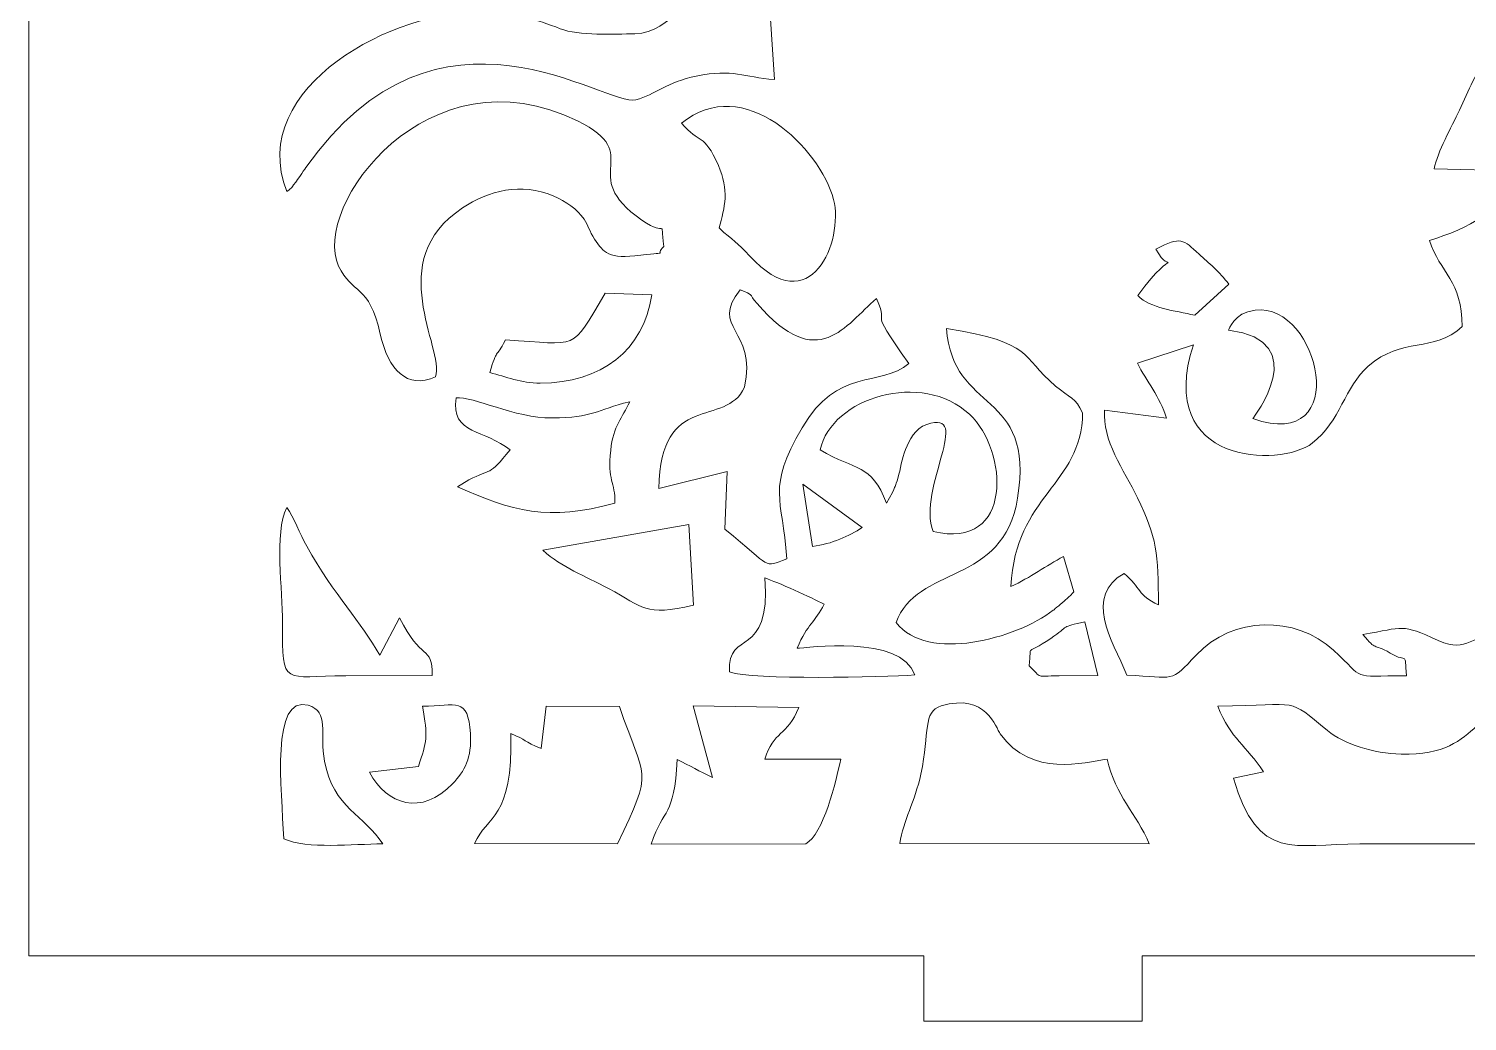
# Model space of a CAD drawing. Header units: millimetres. Extents: x -160 to 119, y -234 to 109.
# Drawn here: x -18 to 47.9, y 16.2 to 61.7 of the extents above; entities that cross this region are included whole.
import ezdxf

# ---------------------------------------------------------------- set-up
doc = ezdxf.new("R2010")
doc.units = ezdxf.units.MM
doc.header["$MEASUREMENT"] = 0
doc.layers.add('layer 1', color=7, linetype='Continuous')

msp = doc.modelspace()

# ---------------------------------------------------------------- linework, layer by layer
at = {"layer": 'layer 1', "color": 250, "lineweight": 20}
msp.add_open_spline([(78.0419, 19.2332), (78.0419, 19.2332), (78.0419, 16.2332), (78.0419, 16.2332), (78.0419, 16.2332), (78.0419, 16.2332), (68.0419, 16.2332), (68.0419, 16.2332), (68.0419, 16.2332), (68.0419, 16.2332), (68.0419, 19.2332), (68.0419, 19.2332), (68.0419, 19.2332), (68.0419, 19.2332), (33.0419, 19.2332), (33.0419, 19.2332), (33.0419, 19.2332), (33.0419, 19.2332), (33.0419, 16.2332), (33.0419, 16.2332), (33.0419, 16.2332), (33.0419, 16.2332), (23.0419, 16.2332), (23.0419, 16.2332), (23.0419, 16.2332), (23.0419, 16.2332), (23.0419, 19.2332), (23.0419, 19.2332), (23.0419, 19.2332), (23.0419, 19.2332), (-17.9581, 19.2332), (-17.9581, 19.2332), (-17.9581, 19.2332), (-17.9581, 19.2332), (-17.9581, 109.2332), (-17.9581, 109.2332), (-17.9581, 109.2332), (-17.9581, 109.2332), (-14.9581, 109.2332), (-14.9581, 109.2332), (-14.9581, 109.2332), (-14.9581, 109.2332), (-14.9581, 64.3332), (-14.9581, 64.3332), (-14.9581, 64.3332), (-14.9581, 64.3332), (-11.9581, 64.3332), (-11.9581, 64.3332), (-11.9581, 64.3332), (-11.9581, 64.3332), (-11.9581, 109.2332), (-11.9581, 109.2332), (-11.9581, 109.2332), (-11.9581, 109.2332), (113.0419, 109.2332), (113.0419, 109.2332), (113.0419, 109.2332), (113.0419, 109.2332), (113.0419, 64.3332), (113.0419, 64.3332), (113.0419, 64.3332), (113.0419, 64.3332), (116.0419, 64.3332), (116.0419, 64.3332), (116.0419, 64.3332), (116.0419, 64.3332), (116.0419, 109.2332), (116.0419, 109.2332), (116.0419, 109.2332), (116.0419, 109.2332), (119.0419, 109.2332), (119.0419, 109.2332), (119.0419, 109.2332), (119.0419, 109.2332), (119.0419, 19.2332), (119.0419, 19.2332), (119.0419, 19.2332), (119.0419, 19.2332), (78.0419, 19.2332), (78.0419, 19.2332)], degree=3, knots=[0, 0, 0, 0, 0.047619, 0.047619, 0.047619, 0.047619, 0.0952381, 0.0952381, 0.0952381, 0.0952381, 0.1428571, 0.1428571, 0.1428571, 0.1428571, 0.1904762, 0.1904762, 0.1904762, 0.1904762, 0.2380952, 0.2380952, 0.2380952, 0.2380952, 0.2857143, 0.2857143, 0.2857143, 0.2857143, 0.3333333, 0.3333333, 0.3333333, 0.3333333, 0.3809524, 0.3809524, 0.3809524, 0.3809524, 0.4285714, 0.4285714, 0.4285714, 0.4285714, 0.4761905, 0.4761905, 0.4761905, 0.4761905, 0.5238095, 0.5238095, 0.5238095, 0.5238095, 0.5714286, 0.5714286, 0.5714286, 0.5714286, 0.6190476, 0.6190476, 0.6190476, 0.6190476, 0.6666667, 0.6666667, 0.6666667, 0.6666667, 0.7142857, 0.7142857, 0.7142857, 0.7142857, 0.7619048, 0.7619048, 0.7619048, 0.7619048, 0.8095238, 0.8095238, 0.8095238, 0.8095238, 0.8571429, 0.8571429, 0.8571429, 0.8571429, 0.9047619, 0.9047619, 0.9047619, 0.9047619, 1, 1, 1, 1], dxfattribs=at)
at = {"layer": 'layer 1', "color": 7, "lineweight": 9}
for points, knots in [([(-6.1418, 54.2388), (-5.7984, 54.5178), (-6.0591, 54.2566), (-5.7268, 54.6736), (-5.7268, 54.6736), (-5.6608, 54.7563), (-5.3928, 55.1535), (-5.2678, 55.3324), (-5.2678, 55.3324), (0.7948, 64.0139), (8.5066, 58.065), (9.8446, 58.4387), (9.8446, 58.4387), (10.7356, 58.6876), (11.2863, 59.2512), (12.6142, 59.5269), (12.6142, 59.5269), (14.3162, 59.8804), (14.7615, 59.4739), (16.198, 59.3708), (16.198, 59.3708), (16.198, 59.3708), (15.9262, 63.5256), (15.9262, 63.5256), (15.9262, 63.5256), (11.8916, 63.6646), (11.5716, 61.4928), (9.802, 61.4654), (9.802, 61.4654), (8.8656, 61.4508), (7.2314, 61.3617), (6.3852, 61.6978), (6.3852, 61.6978), (5.3155, 62.1227), (4.1888, 62.4363), (2.7754, 62.473), (2.7754, 62.473), (-1.083, 62.5736), (-8.0193, 59.088), (-6.1418, 54.2388)], [0, 0, 0, 0, 0.0909091, 0.0909091, 0.0909091, 0.0909091, 0.1818182, 0.1818182, 0.1818182, 0.1818182, 0.2727273, 0.2727273, 0.2727273, 0.2727273, 0.3636364, 0.3636364, 0.3636364, 0.3636364, 0.4545455, 0.4545455, 0.4545455, 0.4545455, 0.5454545, 0.5454545, 0.5454545, 0.5454545, 0.6363636, 0.6363636, 0.6363636, 0.6363636, 0.7272727, 0.7272727, 0.7272727, 0.7272727, 0.8181818, 0.8181818, 0.8181818, 0.8181818, 1, 1, 1, 1]), ([(0.6746, 45.7506), (1.0791, 47.0892), (-1.7487, 51.0613), (1.9033, 53.4867), (1.9033, 53.4867), (3.1007, 54.2819), (4.6005, 54.6685), (6.0671, 54.0393), (6.0671, 54.0393), (6.6519, 53.7884), (7.1661, 53.4181), (7.4744, 52.9734), (7.4744, 52.9734), (7.6847, 52.6698), (7.7033, 52.4353), (7.9559, 52.0584), (7.9559, 52.0584), (8.3733, 51.4359), (8.5804, 51.1321), (10.0728, 51.3238), (10.0728, 51.3238), (11.5218, 51.5098), (10.6386, 51.2719), (11.1347, 51.7215), (11.1347, 51.7215), (10.9274, 53.1749), (11.3496, 52.0647), (10.1239, 52.9231), (10.1239, 52.9231), (7.0595, 55.0689), (10.3561, 55.9036), (7.18, 57.4706), (7.18, 57.4706), (0.3314, 60.8494), (-5.0342, 53.5547), (-3.7698, 50.8264), (-3.7698, 50.8264), (-3.1671, 49.5262), (-2.3626, 50.0192), (-1.8562, 47.7121), (-1.8562, 47.7121), (-1.4966, 46.0739), (-0.6359, 45.1613), (0.6746, 45.7506)], [0, 0, 0, 0, 0.0833333, 0.0833333, 0.0833333, 0.0833333, 0.1666667, 0.1666667, 0.1666667, 0.1666667, 0.25, 0.25, 0.25, 0.25, 0.3333333, 0.3333333, 0.3333333, 0.3333333, 0.4166667, 0.4166667, 0.4166667, 0.4166667, 0.5, 0.5, 0.5, 0.5, 0.5833333, 0.5833333, 0.5833333, 0.5833333, 0.6666667, 0.6666667, 0.6666667, 0.6666667, 0.75, 0.75, 0.75, 0.75, 0.8333333, 0.8333333, 0.8333333, 0.8333333, 1, 1, 1, 1]), ([(32.3403, 32.0885), (34.5677, 31.9732), (34.3086, 31.7157), (35.5132, 33.0081), (35.5132, 33.0081), (37.1747, 34.7908), (40.0573, 34.8308), (41.8019, 33.2325), (41.8019, 33.2325), (43.3436, 31.8199), (42.4649, 32.0633), (45.1394, 32.0544), (45.1394, 32.0544), (45.0514, 33.2378), (45.23, 32.6009), (44.3974, 33.0946), (44.3974, 33.0946), (43.5481, 33.5984), (43.8185, 33.1392), (43.1419, 33.9488), (43.1419, 33.9488), (45.0681, 34.2721), (44.8656, 34.4546), (46.5904, 33.6797), (46.5904, 33.6797), (48.0815, 33.0098), (47.803, 34.0923), (50.2084, 33.9275), (50.2084, 33.9275), (49.8165, 32.4281), (50.2745, 34.0348), (49.6651, 32.9103), (49.6651, 32.9103), (49.2762, 32.1929), (49.3476, 33.0197), (49.3802, 32.115), (49.3802, 32.115), (49.3802, 32.115), (51.8719, 32.0474), (51.8719, 32.0474), (51.8719, 32.0474), (51.7788, 33.2649), (51.2968, 32.9253), (51.0375, 33.8926), (51.0375, 33.8926), (52.1616, 33.8914), (52.1492, 33.9462), (53.0614, 33.6604), (53.0614, 33.6604), (55.8907, 32.7742), (53.7328, 34.7757), (58.1631, 33.9147), (58.1631, 33.9147), (57.4612, 33.0902), (56.3747, 33.2593), (56.0868, 32.0808), (56.0868, 32.0808), (60.7322, 31.9386), (57.9326, 34.2876), (62.7269, 34.2921), (62.7269, 34.2921), (66.9402, 34.2961), (64.0016, 31.9839), (68.8165, 32.0752), (68.8165, 32.0752), (69.1649, 32.5434), (69.6663, 33.8315), (69.8432, 34.4238), (69.8432, 34.4238), (70.212, 35.6584), (70.0539, 35.8788), (69.2087, 36.7598), (69.2087, 36.7598), (68.7781, 36.4917), (67.6197, 35.521), (67.486, 35.2461), (67.486, 35.2461), (66.8035, 40.0134), (70.4087, 41.7641), (69.8618, 44.2139), (69.8618, 44.2139), (69.8618, 44.2139), (67.0861, 43.8481), (67.0861, 43.8481), (67.0861, 43.8481), (67.4954, 45.035), (68.0185, 45.3314), (68.3988, 46.4348), (68.3988, 46.4348), (68.3988, 46.4348), (65.8325, 47.2895), (65.8325, 47.2895), (65.8325, 47.2895), (66.4562, 45.2875), (66.4324, 43.8939), (64.8394, 42.7341), (64.8394, 42.7341), (60.8535, 39.8319), (58.7993, 45.5562), (57.6717, 46.4289), (57.6717, 46.4289), (56.2645, 47.5178), (53.7804, 46.9817), (53.4331, 48.2158), (53.4331, 48.2158), (53.4361, 49.4374), (54.6081, 50.9382), (55.069, 51.9036), (55.069, 51.9036), (53.2488, 52.7469), (51.6598, 53.1225), (51.157, 55.136), (51.157, 55.136), (51.157, 55.136), (54.8427, 55.2038), (54.8427, 55.2038), (54.8427, 55.2038), (54.7415, 56.6263), (53.0636, 59.0856), (52.4771, 60.4443), (52.4771, 60.4443), (51.6209, 59.9906), (51.3815, 58.9717), (50.5736, 58.2236), (50.5736, 58.2236), (49.8829, 58.9509), (49.7354, 59.6523), (48.9532, 60.4581), (48.9532, 60.4581), (48.3403, 59.8199), (47.9729, 58.8291), (47.5709, 57.9735), (47.5709, 57.9735), (47.1829, 57.1476), (46.5835, 56.0975), (46.4063, 55.2716), (46.4063, 55.2716), (46.4063, 55.2716), (50.0895, 55.1864), (50.0895, 55.1864), (50.0895, 55.1864), (49.5812, 53.3298), (47.9892, 52.5558), (46.1934, 51.9962), (46.1934, 51.9962), (46.6707, 50.5355), (47.7095, 50.135), (47.6866, 48.0498), (47.6866, 48.0498), (46.4015, 46.847), (44.9329, 47.5916), (43.3944, 46.2456), (43.3944, 46.2456), (42.3044, 45.2917), (42.1237, 43.7045), (40.8281, 42.7127), (40.8281, 42.7127), (39.3553, 41.5853), (33.5984, 41.6964), (35.3841, 47.2231), (35.3841, 47.2231), (35.3841, 47.2231), (32.8179, 46.3721), (32.8179, 46.3721), (32.8179, 46.3721), (33.2315, 45.5641), (33.8457, 44.842), (34.1496, 43.8562), (34.1496, 43.8562), (34.1496, 43.8562), (31.3135, 44.2316), (31.3135, 44.2316), (31.3135, 44.2316), (31.1974, 42.8405), (32.1969, 41.4897), (32.8218, 40.2142), (32.8218, 40.2142), (33.7126, 38.3957), (33.7842, 37.6482), (33.7795, 35.3015), (33.7795, 35.3015), (32.8236, 35.7659), (32.9929, 36.0641), (32.2087, 36.7463), (32.2087, 36.7463), (30.3669, 35.6907), (31.6252, 33.7529), (32.3403, 32.0885)], [0, 0, 0, 0, 0.0208333, 0.0208333, 0.0208333, 0.0208333, 0.0416667, 0.0416667, 0.0416667, 0.0416667, 0.0625, 0.0625, 0.0625, 0.0625, 0.0833333, 0.0833333, 0.0833333, 0.0833333, 0.1041667, 0.1041667, 0.1041667, 0.1041667, 0.125, 0.125, 0.125, 0.125, 0.1458333, 0.1458333, 0.1458333, 0.1458333, 0.1666667, 0.1666667, 0.1666667, 0.1666667, 0.1875, 0.1875, 0.1875, 0.1875, 0.2083333, 0.2083333, 0.2083333, 0.2083333, 0.2291667, 0.2291667, 0.2291667, 0.2291667, 0.25, 0.25, 0.25, 0.25, 0.2708333, 0.2708333, 0.2708333, 0.2708333, 0.2916667, 0.2916667, 0.2916667, 0.2916667, 0.3125, 0.3125, 0.3125, 0.3125, 0.3333333, 0.3333333, 0.3333333, 0.3333333, 0.3541667, 0.3541667, 0.3541667, 0.3541667, 0.375, 0.375, 0.375, 0.375, 0.3958333, 0.3958333, 0.3958333, 0.3958333, 0.4166667, 0.4166667, 0.4166667, 0.4166667, 0.4375, 0.4375, 0.4375, 0.4375, 0.4583333, 0.4583333, 0.4583333, 0.4583333, 0.4791667, 0.4791667, 0.4791667, 0.4791667, 0.5, 0.5, 0.5, 0.5, 0.5208333, 0.5208333, 0.5208333, 0.5208333, 0.5416667, 0.5416667, 0.5416667, 0.5416667, 0.5625, 0.5625, 0.5625, 0.5625, 0.5833333, 0.5833333, 0.5833333, 0.5833333, 0.6041667, 0.6041667, 0.6041667, 0.6041667, 0.625, 0.625, 0.625, 0.625, 0.6458333, 0.6458333, 0.6458333, 0.6458333, 0.6666667, 0.6666667, 0.6666667, 0.6666667, 0.6875, 0.6875, 0.6875, 0.6875, 0.7083333, 0.7083333, 0.7083333, 0.7083333, 0.7291667, 0.7291667, 0.7291667, 0.7291667, 0.75, 0.75, 0.75, 0.75, 0.7708333, 0.7708333, 0.7708333, 0.7708333, 0.7916667, 0.7916667, 0.7916667, 0.7916667, 0.8125, 0.8125, 0.8125, 0.8125, 0.8333333, 0.8333333, 0.8333333, 0.8333333, 0.8541667, 0.8541667, 0.8541667, 0.8541667, 0.875, 0.875, 0.875, 0.875, 0.8958333, 0.8958333, 0.8958333, 0.8958333, 0.9166667, 0.9166667, 0.9166667, 0.9166667, 0.9375, 0.9375, 0.9375, 0.9375, 0.9583333, 0.9583333, 0.9583333, 0.9583333, 1, 1, 1, 1]), ([(13.6567, 52.5688), (14.3099, 51.9639), (14.484, 51.9323), (15.0584, 51.2962), (15.0584, 51.2962), (17.8452, 48.2106), (19.3883, 51.9962), (18.9003, 53.874), (18.9003, 53.874), (18.2898, 56.2228), (14.7752, 59.7051), (11.9411, 57.3702), (11.9411, 57.3702), (12.7717, 56.3859), (12.9446, 56.9784), (13.6278, 55.4292), (13.6278, 55.4292), (14.1243, 54.3034), (13.9306, 53.5196), (13.6567, 52.5688)], [0, 0, 0, 0, 0.1666667, 0.1666667, 0.1666667, 0.1666667, 0.3333333, 0.3333333, 0.3333333, 0.3333333, 0.5, 0.5, 0.5, 0.5, 0.6666667, 0.6666667, 0.6666667, 0.6666667, 1, 1, 1, 1]), ([(35.4495, 48.5733), (35.4495, 48.5733), (37.006, 49.9913), (37.006, 49.9913), (37.006, 49.9913), (36.5885, 50.5533), (36.071, 50.9819), (35.6449, 51.3705), (35.6449, 51.3705), (34.9041, 52.046), (34.8203, 52.2013), (33.6699, 51.6054), (33.6699, 51.6054), (34.3579, 50.2223), (34.7191, 52.0248), (32.831, 49.4701), (32.831, 49.4701), (33.4385, 48.8735), (34.5098, 48.7906), (35.4495, 48.5733)], [0, 0, 0, 0, 0.1666667, 0.1666667, 0.1666667, 0.1666667, 0.3333333, 0.3333333, 0.3333333, 0.3333333, 0.5, 0.5, 0.5, 0.5, 0.6666667, 0.6666667, 0.6666667, 0.6666667, 1, 1, 1, 1]), ([(5.4713, 45.4627), (8.2268, 45.4543), (10.2275, 46.9814), (10.5729, 49.5089), (10.5729, 49.5089), (10.5729, 49.5089), (8.4426, 49.5792), (8.4426, 49.5792), (8.4426, 49.5792), (6.8241, 46.8445), (7.3015, 47.2646), (3.8723, 47.4389), (3.8723, 47.4389), (3.4107, 46.5267), (3.5013, 47.1219), (3.1635, 45.9467), (3.1635, 45.9467), (3.8975, 45.7571), (4.5971, 45.4653), (5.4713, 45.4627)], [0, 0, 0, 0, 0.1666667, 0.1666667, 0.1666667, 0.1666667, 0.3333333, 0.3333333, 0.3333333, 0.3333333, 0.5, 0.5, 0.5, 0.5, 0.6666667, 0.6666667, 0.6666667, 0.6666667, 1, 1, 1, 1]), ([(14.023, 41.4154), (14.023, 41.4154), (13.922, 38.7721), (13.922, 38.7721), (13.922, 38.7721), (16.1876, 36.9435), (15.6133, 37.0175), (16.7668, 37.4097), (16.7668, 37.4097), (16.5627, 40.3122), (15.8184, 40.5547), (17.4612, 43.4159), (17.4612, 43.4159), (19.0528, 46.1877), (21.0267, 45.2757), (22.3554, 46.3552), (22.3554, 46.3552), (20.2773, 49.287), (21.5679, 47.7979), (20.8656, 49.3342), (20.8656, 49.3342), (19.4448, 48.1383), (18.2024, 45.8671), (15.3991, 49.1071), (15.3991, 49.1071), (14.9802, 49.5913), (15.2742, 49.4919), (14.617, 49.729), (14.617, 49.729), (13.1983, 47.943), (15.4108, 47.9896), (14.8202, 45.2706), (14.8202, 45.2706), (13.9588, 43.3813), (10.9666, 45.1339), (10.9052, 40.6366), (10.9052, 40.6366), (10.9052, 40.6366), (14.023, 41.4154), (14.023, 41.4154)], [0, 0, 0, 0, 0.0909091, 0.0909091, 0.0909091, 0.0909091, 0.1818182, 0.1818182, 0.1818182, 0.1818182, 0.2727273, 0.2727273, 0.2727273, 0.2727273, 0.3636364, 0.3636364, 0.3636364, 0.3636364, 0.4545455, 0.4545455, 0.4545455, 0.4545455, 0.5454545, 0.5454545, 0.5454545, 0.5454545, 0.6363636, 0.6363636, 0.6363636, 0.6363636, 0.7272727, 0.7272727, 0.7272727, 0.7272727, 0.8181818, 0.8181818, 0.8181818, 0.8181818, 1, 1, 1, 1]), ([(38.1038, 43.8397), (42.7133, 42.2136), (41.1727, 49.1485), (38.207, 48.8059), (38.207, 48.8059), (37.2377, 48.6939), (36.9947, 47.8924), (36.994, 47.8914), (36.994, 47.8914), (40.9203, 47.4103), (38.1045, 43.8412), (38.1038, 43.8397)], [0, 0, 0, 0, 0.25, 0.25, 0.25, 0.25, 0.5, 0.5, 0.5, 0.5, 1, 1, 1, 1]), ([(29.9071, 35.9049), (29.9071, 35.9049), (29.4292, 37.5176), (29.4292, 37.5176), (29.4292, 37.5176), (28.6456, 37.1091), (27.9215, 36.5561), (27.028, 36.1466), (27.028, 36.1466), (27.2346, 40.3575), (30.2532, 40.7645), (30.3103, 44.0957), (30.3103, 44.0957), (29.9803, 44.8096), (29.729, 44.7841), (29.0728, 45.3304), (29.0728, 45.3304), (27.3975, 46.7248), (28.1631, 47.3037), (24.0734, 47.9675), (24.0734, 47.9675), (24.3534, 44.0273), (28.1418, 45.211), (27.331, 40.1916), (27.331, 40.1916), (26.6796, 36.1584), (22.6783, 37.1223), (21.7697, 34.4928), (21.7697, 34.4928), (23.2127, 32.6364), (27.2767, 33.7601), (28.9637, 35.0557), (28.9637, 35.0557), (29.0187, 35.0979), (29.4171, 35.4396), (29.4287, 35.4499), (29.4287, 35.4499), (29.7212, 35.7117), (29.6802, 35.6677), (29.9071, 35.9049)], [0, 0, 0, 0, 0.0909091, 0.0909091, 0.0909091, 0.0909091, 0.1818182, 0.1818182, 0.1818182, 0.1818182, 0.2727273, 0.2727273, 0.2727273, 0.2727273, 0.3636364, 0.3636364, 0.3636364, 0.3636364, 0.4545455, 0.4545455, 0.4545455, 0.4545455, 0.5454545, 0.5454545, 0.5454545, 0.5454545, 0.6363636, 0.6363636, 0.6363636, 0.6363636, 0.7272727, 0.7272727, 0.7272727, 0.7272727, 0.8181818, 0.8181818, 0.8181818, 0.8181818, 1, 1, 1, 1]), ([(21.3309, 39.9619), (21.3309, 39.9619), (21.5975, 40.447), (21.5975, 40.447), (21.5975, 40.447), (21.791, 40.9079), (21.6974, 40.6119), (21.8583, 41.1492), (21.8583, 41.1492), (21.9612, 41.4927), (22.0309, 42.0157), (22.1976, 42.4157), (22.1976, 42.4157), (22.3814, 42.8571), (22.6139, 43.3797), (23.1778, 43.5718), (23.1778, 43.5718), (25.3189, 44.3011), (22.7298, 40.6333), (23.4577, 38.6643), (23.4577, 38.6643), (27.1808, 37.7958), (26.8951, 42.3743), (25.1291, 44.0346), (25.1291, 44.0346), (22.9659, 46.0685), (18.8003, 44.8017), (18.2851, 42.4011), (18.2851, 42.4011), (19.9469, 41.4205), (20.6065, 41.8129), (21.3309, 39.9619)], [0, 0, 0, 0, 0.1111111, 0.1111111, 0.1111111, 0.1111111, 0.2222222, 0.2222222, 0.2222222, 0.2222222, 0.3333333, 0.3333333, 0.3333333, 0.3333333, 0.4444444, 0.4444444, 0.4444444, 0.4444444, 0.5555556, 0.5555556, 0.5555556, 0.5555556, 0.6666667, 0.6666667, 0.6666667, 0.6666667, 0.7777778, 0.7777778, 0.7777778, 0.7777778, 1, 1, 1, 1]), ([(4.0832, 42.4011), (3.0978, 41.1703), (3.216, 41.5583), (2.1953, 41.0326), (2.1953, 41.0326), (2.1953, 41.0326), (1.684, 40.7174), (1.684, 40.7174), (1.684, 40.7174), (4.1485, 39.5851), (5.8446, 39.1257), (8.8906, 39.9682), (8.8906, 39.9682), (8.9027, 40.9651), (8.5348, 40.9651), (8.6938, 42.3911), (8.6938, 42.3911), (8.822, 43.541), (9.2161, 43.8428), (9.5639, 44.6124), (9.5639, 44.6124), (8.0056, 44.2259), (7.9103, 43.8769), (6.0115, 43.8669), (6.0115, 43.8669), (4.2799, 43.8584), (2.4009, 44.8746), (1.6155, 44.7817), (1.6155, 44.7817), (1.3305, 43.1046), (2.9906, 43.3417), (4.0832, 42.4011)], [0, 0, 0, 0, 0.1111111, 0.1111111, 0.1111111, 0.1111111, 0.2222222, 0.2222222, 0.2222222, 0.2222222, 0.3333333, 0.3333333, 0.3333333, 0.3333333, 0.4444444, 0.4444444, 0.4444444, 0.4444444, 0.5555556, 0.5555556, 0.5555556, 0.5555556, 0.6666667, 0.6666667, 0.6666667, 0.6666667, 0.7777778, 0.7777778, 0.7777778, 0.7777778, 1, 1, 1, 1]), ([(17.9374, 37.9842), (18.8339, 38.0931), (19.6034, 38.46), (20.2136, 38.8461), (20.2136, 38.8461), (20.2136, 38.8461), (17.4939, 40.8332), (17.4939, 40.8332), (17.4939, 40.8332), (17.4939, 40.8332), (17.9374, 37.9842), (17.9374, 37.9842)], [0, 0, 0, 0, 0.25, 0.25, 0.25, 0.25, 0.5, 0.5, 0.5, 0.5, 1, 1, 1, 1]), ([(-3.441, 32.0569), (-3.441, 32.0569), (0.5195, 32.0671), (0.5195, 32.0671), (0.5195, 32.0671), (0.5421, 33.4919), (-0.0176, 32.7153), (-0.9714, 34.719), (-0.9714, 34.719), (-0.9714, 34.719), (-1.8766, 33), (-1.8766, 33), (-1.8766, 33), (-2.7328, 34.5185), (-3.9501, 35.7314), (-5.2274, 37.9906), (-5.2274, 37.9906), (-5.5472, 38.5561), (-5.8057, 39.3224), (-6.1418, 39.7635), (-6.1418, 39.7635), (-6.7261, 38.5916), (-6.318, 35.9754), (-6.3383, 34.4786), (-6.3383, 34.4786), (-6.3791, 31.4695), (-6.2551, 32.0627), (-3.441, 32.0569)], [0, 0, 0, 0, 0.125, 0.125, 0.125, 0.125, 0.25, 0.25, 0.25, 0.25, 0.375, 0.375, 0.375, 0.375, 0.5, 0.5, 0.5, 0.5, 0.625, 0.625, 0.625, 0.625, 0.75, 0.75, 0.75, 0.75, 1, 1, 1, 1]), ([(12.481, 35.2923), (12.481, 35.2923), (12.2795, 38.988), (12.2795, 38.988), (12.2795, 38.988), (12.2795, 38.988), (5.5901, 37.8052), (5.5901, 37.8052), (5.5901, 37.8052), (6.4791, 37.0141), (7.4779, 36.6451), (8.5886, 36.0566), (8.5886, 36.0566), (10.2389, 35.1824), (10.2216, 34.7719), (12.481, 35.2923)], [0, 0, 0, 0, 0.2, 0.2, 0.2, 0.2, 0.4, 0.4, 0.4, 0.4, 0.6, 0.6, 0.6, 0.6, 1, 1, 1, 1]), ([(22.62, 32.093), (21.9968, 33.9689), (17.6095, 33.3219), (17.2312, 33.3156), (17.2312, 33.3156), (17.7291, 34.4676), (18.0524, 34.4887), (18.4646, 35.3401), (18.4646, 35.3401), (17.9031, 35.6292), (16.3276, 36.3541), (15.7605, 36.5363), (15.7605, 36.5363), (16.0321, 32.7369), (14.0094, 34.2567), (14.1437, 32.2333), (14.1437, 32.2333), (15.153, 31.8491), (21.1796, 32.0034), (22.62, 32.093)], [0, 0, 0, 0, 0.1666667, 0.1666667, 0.1666667, 0.1666667, 0.3333333, 0.3333333, 0.3333333, 0.3333333, 0.5, 0.5, 0.5, 0.5, 0.6666667, 0.6666667, 0.6666667, 0.6666667, 1, 1, 1, 1]), ([(29.2378, 32.0566), (29.2378, 32.0566), (31.0076, 32.072), (31.0076, 32.072), (31.0076, 32.072), (31.0076, 32.072), (30.4109, 34.5321), (30.4109, 34.5321), (30.4109, 34.5321), (29.2795, 34.2656), (29.7322, 34.3788), (28.8472, 33.7673), (28.8472, 33.7673), (27.6413, 32.9342), (27.9896, 33.6056), (27.8602, 32.5157), (27.8602, 32.5157), (28.5058, 31.9055), (28.0819, 32.0562), (29.2378, 32.0566)], [0, 0, 0, 0, 0.1666667, 0.1666667, 0.1666667, 0.1666667, 0.3333333, 0.3333333, 0.3333333, 0.3333333, 0.5, 0.5, 0.5, 0.5, 0.6666667, 0.6666667, 0.6666667, 0.6666667, 1, 1, 1, 1]), ([(-6.2795, 24.5903), (-5.2142, 24.1034), (-3.1108, 24.3548), (-1.7479, 24.3569), (-1.7479, 24.3569), (-2.5613, 25.6557), (-4.0151, 25.9938), (-4.4145, 28.1427), (-4.4145, 28.1427), (-4.6515, 29.4183), (-4.1657, 30.4202), (-5.1586, 30.7048), (-5.1586, 30.7048), (-6.8847, 31.1995), (-6.3759, 26.865), (-6.2795, 24.5903)], [0, 0, 0, 0, 0.2, 0.2, 0.2, 0.2, 0.4, 0.4, 0.4, 0.4, 0.6, 0.6, 0.6, 0.6, 1, 1, 1, 1]), ([(0.0727, 30.658), (0.3283, 29.2699), (0.2861, 29.0396), (-0.1117, 27.9089), (-0.1117, 27.9089), (-0.1117, 27.9089), (-2.3531, 27.6376), (-2.3531, 27.6376), (-2.3531, 27.6376), (-1.5595, 26.1364), (0.0324, 25.6309), (1.4547, 27.1124), (1.4547, 27.1124), (2.0014, 27.6818), (2.3445, 28.3018), (2.2685, 29.4189), (2.2685, 29.4189), (2.155, 31.0867), (1.6475, 30.7018), (0.0727, 30.658)], [0, 0, 0, 0, 0.1666667, 0.1666667, 0.1666667, 0.1666667, 0.3333333, 0.3333333, 0.3333333, 0.3333333, 0.5, 0.5, 0.5, 0.5, 0.6666667, 0.6666667, 0.6666667, 0.6666667, 1, 1, 1, 1]), ([(33.3616, 24.3625), (32.7747, 25.761), (31.8136, 26.5318), (31.4356, 28.2364), (31.4356, 28.2364), (30.3726, 28.0966), (27.9888, 27.3672), (26.5361, 29.3968), (26.5361, 29.3968), (26.3399, 29.671), (25.8926, 31.2959), (23.8363, 30.6761), (23.8363, 30.6761), (22.9637, 30.413), (23.3171, 29.4963), (22.9012, 27.5564), (22.9012, 27.5564), (22.622, 26.2538), (22.1053, 25.4607), (21.9395, 24.3702), (21.9395, 24.3702), (21.9395, 24.3702), (33.3616, 24.3625), (33.3616, 24.3625)], [0, 0, 0, 0, 0.1428571, 0.1428571, 0.1428571, 0.1428571, 0.2857143, 0.2857143, 0.2857143, 0.2857143, 0.4285714, 0.4285714, 0.4285714, 0.4285714, 0.5714286, 0.5714286, 0.5714286, 0.5714286, 0.7142857, 0.7142857, 0.7142857, 0.7142857, 1, 1, 1, 1]), ([(38.5966, 27.6643), (38.5966, 27.6643), (37.2168, 27.3654), (37.2168, 27.3654), (37.2168, 27.3654), (38.353, 23.4979), (39.9795, 24.3564), (43.0116, 24.3572), (43.0116, 24.3572), (43.0116, 24.3572), (60.2962, 24.3582), (60.2962, 24.3582), (60.2962, 24.3582), (61.6776, 24.3584), (62.3954, 23.5876), (64.01, 27.1494), (64.01, 27.1494), (63.2599, 27.6662), (63.3965, 27.2019), (62.5584, 27.615), (62.5584, 27.615), (62.8471, 27.8289), (64.4638, 29.9005), (64.8008, 30.6532), (64.8008, 30.6532), (57.6258, 30.7004), (61.7962, 29.8999), (57.9508, 28.7635), (57.9508, 28.7635), (53.5001, 27.4481), (53.2125, 30.2603), (51.381, 30.621), (51.381, 30.621), (47.9842, 31.2898), (48.8724, 28.3587), (44.9006, 28.4662), (44.9006, 28.4662), (43.6224, 28.5008), (42.2778, 28.9337), (41.5288, 29.544), (41.5288, 29.544), (39.6097, 31.1075), (40.4133, 30.7003), (36.4978, 30.6708), (36.4978, 30.6708), (37.1142, 29.1225), (37.8008, 28.8718), (38.5966, 27.6643)], [0, 0, 0, 0, 0.0769231, 0.0769231, 0.0769231, 0.0769231, 0.1538462, 0.1538462, 0.1538462, 0.1538462, 0.2307692, 0.2307692, 0.2307692, 0.2307692, 0.3076923, 0.3076923, 0.3076923, 0.3076923, 0.3846154, 0.3846154, 0.3846154, 0.3846154, 0.4615385, 0.4615385, 0.4615385, 0.4615385, 0.5384615, 0.5384615, 0.5384615, 0.5384615, 0.6153846, 0.6153846, 0.6153846, 0.6153846, 0.6923077, 0.6923077, 0.6923077, 0.6923077, 0.7692308, 0.7692308, 0.7692308, 0.7692308, 0.8461538, 0.8461538, 0.8461538, 0.8461538, 1, 1, 1, 1]), ([(9.0072, 24.3554), (10.7033, 27.849), (10.249, 27.2745), (9.094, 30.6444), (9.094, 30.6444), (9.094, 30.6444), (5.7415, 30.6721), (5.7415, 30.6721), (5.7415, 30.6721), (5.7415, 30.6721), (5.5082, 28.7217), (5.5082, 28.7217), (5.5082, 28.7217), (4.6941, 29.0542), (4.8565, 29.1216), (4.1178, 29.4059), (4.1178, 29.4059), (4.2357, 25.472), (3.0122, 25.6735), (2.4636, 24.3723), (2.4636, 24.3723), (2.4636, 24.3723), (9.0072, 24.3554), (9.0072, 24.3554)], [0, 0, 0, 0, 0.1428571, 0.1428571, 0.1428571, 0.1428571, 0.2857143, 0.2857143, 0.2857143, 0.2857143, 0.4285714, 0.4285714, 0.4285714, 0.4285714, 0.5714286, 0.5714286, 0.5714286, 0.5714286, 0.7142857, 0.7142857, 0.7142857, 0.7142857, 1, 1, 1, 1]), ([(17.6246, 24.3579), (18.4343, 24.7855), (19.0179, 27.2103), (19.2318, 28.2398), (19.2318, 28.2398), (19.2318, 28.2398), (15.7572, 28.2346), (15.7572, 28.2346), (15.7572, 28.2346), (16.1411, 29.5414), (16.7809, 29.2773), (17.3092, 30.6081), (17.3092, 30.6081), (17.3092, 30.6081), (12.469, 30.6863), (12.469, 30.6863), (12.469, 30.6863), (12.469, 30.6863), (13.363, 27.395), (13.363, 27.395), (13.363, 27.395), (12.7516, 27.6775), (12.3292, 27.9517), (11.7431, 28.2163), (11.7431, 28.2163), (11.5891, 25.5174), (11.1415, 26.0771), (10.5507, 24.3511), (10.5507, 24.3511), (10.5507, 24.3511), (17.6246, 24.3579), (17.6246, 24.3579)], [0, 0, 0, 0, 0.1111111, 0.1111111, 0.1111111, 0.1111111, 0.2222222, 0.2222222, 0.2222222, 0.2222222, 0.3333333, 0.3333333, 0.3333333, 0.3333333, 0.4444444, 0.4444444, 0.4444444, 0.4444444, 0.5555556, 0.5555556, 0.5555556, 0.5555556, 0.6666667, 0.6666667, 0.6666667, 0.6666667, 0.7777778, 0.7777778, 0.7777778, 0.7777778, 1, 1, 1, 1])]:
    msp.add_open_spline(points, degree=3, knots=knots, dxfattribs=at)

doc.saveas('drawing.dxf')
